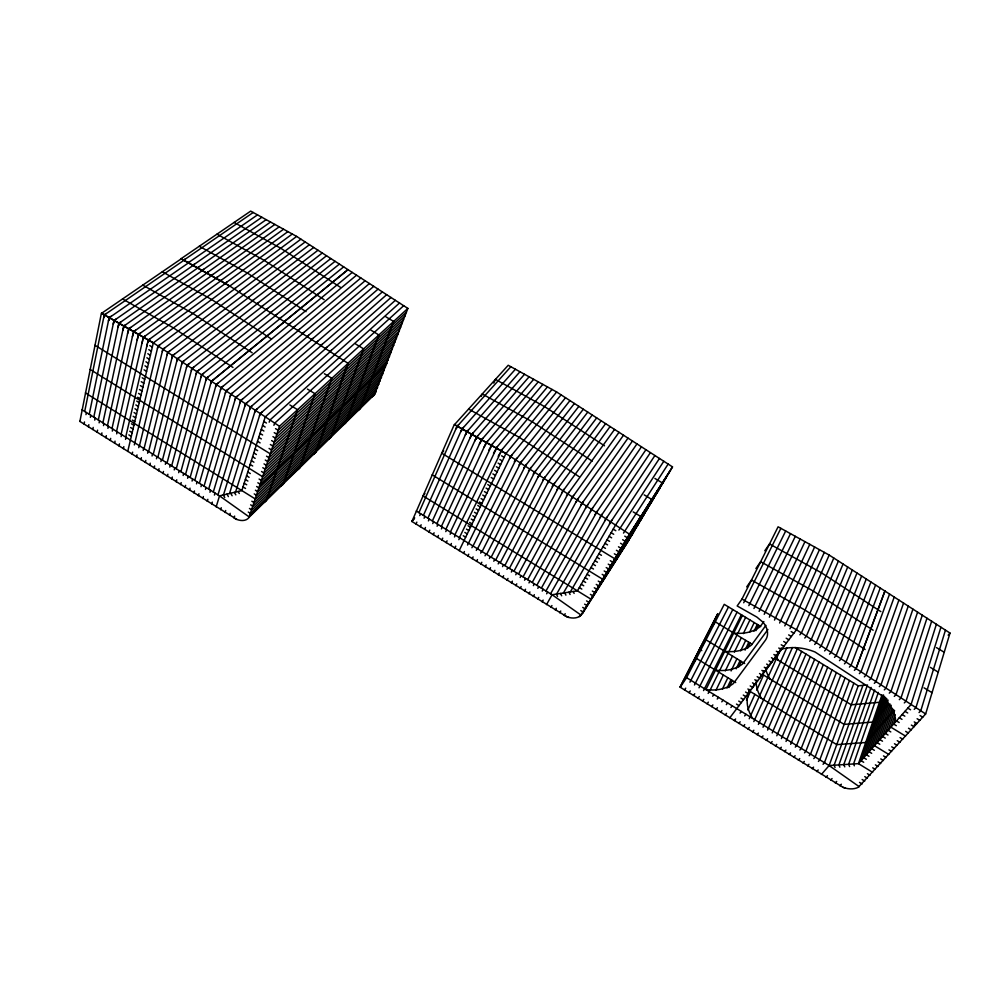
<?xml version="1.0" encoding="UTF-8"?>
<svg xmlns="http://www.w3.org/2000/svg" width="1000" height="1000" viewBox="0 0 1000 1000"><rect width="100%" height="100%" fill="white"/><g stroke="black" fill="none" stroke-linecap="round" stroke-linejoin="round"><path stroke-width="1.5" d="M104.05 317.35L104.425 314.9L183.888 260.325M108.912 320.138L109.288 317.688L188.463 262.887M113.775 322.912L114.162 320.462L193.05 265.462M118.637 325.7L119.038 323.25L197.638 268.038M123.513 328.488L123.912 326.05L202.237 270.613M128.4 331.275L128.8 328.837L206.838 273.188M133.275 334.075L133.7 331.637L211.438 275.763M138.175 336.875L138.6 334.438L216.05 278.35M143.062 339.675L143.5 337.238L220.662 280.938M147.975 342.475L148.412 340.05L225.287 283.525M79.9 421.425L101.412 313.125L153.325 342.863L279.488 426.262L248.875 517.7A16.413 10.888 44.8 0 1 236.838 519.45L79.713 421.312M84.7 411.463L104.275 314.775L106.3 313.525M84.062 424.038L84.488 421.938M85.975 414.625L86.412 412.525M89.237 414.3L109.138 317.55L111.163 316.3M88.413 426.763L88.85 424.675M90.363 417.362L90.787 415.275M93.787 417.15L114.012 320.35L116.025 319.088M92.775 429.5L93.212 427.413M94.738 420.112L95.175 418.025M98.338 419.988L118.888 323.137L120.887 321.875M97.125 432.238L97.575 430.15M99.125 422.85L99.575 420.775M102.888 422.837L123.763 325.938L125.763 324.663M101.487 434.975L101.938 432.887M103.513 425.6L103.963 423.525M107.438 425.7L128.65 328.725L130.638 327.463M105.862 437.713L106.312 435.625M107.912 428.363L108.362 426.275M112 428.55L133.55 331.538L135.525 330.25M110.225 440.45L110.688 438.375M112.312 431.112L112.775 429.038M116.562 431.413L138.438 334.338L140.412 333.05M114.6 443.2L115.062 441.125M116.713 433.862L117.175 431.788M121.125 434.263L143.35 337.15L145.312 335.863M118.975 445.938L119.45 443.875M121.112 436.625L121.587 434.55M125.7 437.125L148.25 339.963L150.213 338.663M123.362 448.688L123.837 446.625M125.512 439.387L126 437.312M127.737 451.438L153.325 342.863L296.65 236.425L407.863 308.412L374.338 394.9A14.45 10.738 46.3 0 1 370.875 397.287M132.125 454.188L132.625 452.125M134.338 444.913L158.038 345.988L159.987 344.675M136.512 456.95L137.012 454.888M138.763 447.688L139.262 445.625M139.475 445.75L162.875 349.175L164.812 347.875M140.912 459.7L141.412 457.65M143.188 450.45L143.688 448.4M144.062 448.625L167.712 352.375L169.65 351.062M145.312 462.463L145.825 460.412M147.613 453.225L148.125 451.175M148.65 451.5L172.55 355.575L174.475 354.25M149.713 465.225L150.225 463.175M152.037 456L152.55 453.95M153.238 454.375L177.4 358.775L179.312 357.45M103.675 317.762L104.262 315.45M154.113 467.987L154.637 465.938M156.463 458.775L156.988 456.725M157.838 457.262L182.237 361.975L184.15 360.65M108.45 320.925L109.05 318.612M158.525 470.75L159.05 468.713M160.9 461.55L161.438 459.513M162.438 460.138L187.087 365.188L188.988 363.85M113.225 324.087L113.837 321.788M162.938 473.525L163.475 471.475M165.35 464.338L165.875 462.287M167.05 463.025L191.938 368.387L193.837 367.05M167.35 476.287L167.887 474.25M169.788 467.125L170.325 465.075M118.012 327.25L118.625 324.95M171.65 465.913L196.8 371.6L198.688 370.25M122.8 330.425L123.425 328.125M171.775 479.062L172.312 477.025M174.237 469.9L174.788 467.863M176.262 468.8L201.65 374.812L275.312 315.8M127.587 333.587L128.212 331.3M176.188 481.838L176.75 479.8M178.688 472.688L179.237 470.662M180.888 471.688L206.513 378.025L208.388 376.662M132.387 336.763L133.012 334.475M180.625 484.613L181.175 482.587M183.137 475.487L183.7 473.45M185.5 474.575L211.388 381.25L213.25 379.875M137.188 339.938L137.825 337.65M185.05 487.4L185.613 485.363M187.6 478.275L188.162 476.25M190.125 477.475L216.25 384.462L218.113 383.088M141.988 343.113L142.625 340.825M189.488 490.175L190.05 488.15M192.062 481.075L192.625 479.05M194.762 480.375L221.125 387.688L222.975 386.3M146.788 346.287L147.325 343.938M193.925 492.962L194.5 490.938M196.525 483.862L197.1 481.85M199.387 483.275L226 390.9L227.838 389.525M198.363 495.75L198.95 493.725M200.987 486.662L201.575 484.65M204.025 486.175L230.875 394.125L232.712 392.738M157.475 348.338L158.15 346.05L234.438 289.075M202.8 498.537L203.4 496.525M205.463 489.462L206.05 487.45M208.663 489.087L235.75 397.362L237.587 395.962M162.312 351.525L162.987 349.25L238.962 292.038M207.25 501.325L207.85 499.312M209.938 492.275L210.538 490.262M213.312 492L240.637 400.588L242.463 399.188M167.138 354.725L167.825 352.45L243.5 295M211.7 504.125L212.312 502.113M214.412 495.075L215.025 493.062M760.662 626.5L724.237 604.338L686.6 677.675L680.2 687.2L717.8 613.663L680 687.087L842.987 787.3A16.712 11.538 22 0 0 858.438 787.188L925.65 713.962L950 633.062L829.163 555.05L778.1 526.8L741.988 599.062L737.163 605.962L756.888 617.087L762.95 622.163A20.562 15.35 25.6 0 1 767.55 632.712L767.475 634.812A20.562 15.35 25.6 0 1 765.275 640.413L733.35 683.575A42.787 31.237 27.5 0 1 705.913 689.587L742.412 615.4M217.963 494.9L245.525 403.812L247.35 402.413M171.962 357.912L172.662 355.637L248.038 297.962M216.163 506.912L219.513 495.875L241.85 490.588L265.262 416.863L334.812 354.688M223.487 494.938L250.413 407.05L252.225 405.637M945.45 630.125L920.788 710.788L919.038 712.537M176.8 361.112L177.5 358.85L252.575 300.938M220.613 509.712L221.238 507.713M914.95 723.875L914.075 726.712L911.363 725.075M229.513 493.512L255.312 410.288L257.113 408.862M940.925 627.2L915.938 707.625L914.2 709.375M181.637 364.312L182.35 362.05L257.125 303.9M225.075 512.513L225.7 510.513M235.562 492.075L260.212 413.525L262 412.1M186.488 367.512L187.2 365.25L261.663 306.875M229.55 515.312L230.175 513.312M936.388 624.275L911.087 704.475L858.462 763.637L829.112 765.55L686.6 677.675M191.325 370.725L192.05 368.462L266.212 309.85M234.013 518.062L234.65 516.075M931.663 621.225L906.025 701.175L904.3 702.925M196.175 373.925L196.912 371.675L270.763 312.825M895.5 718.425L893.662 724.062L896.35 725.688M895.025 714.5L890.888 727.175L905.537 736.112M926.963 618.2L901.012 697.9L899.3 699.663M201.025 377.137L201.762 374.888L203.538 373.462M893.263 709.35L885.35 733.4L888.012 735.025M894.575 710.575L888.112 730.3L890.788 731.925M922.288 615.175L896 694.638L894.287 696.4M892 708.062L882.6 736.5L885.263 738.112M205.888 380.337L206.625 378.1L279.875 318.775M891.237 705.3L879.862 739.575L882.513 741.188M890.025 703.975L877.15 742.625L879.788 744.25M210.738 383.55L211.488 381.312L284.438 321.763M888.075 700.075L871.737 748.7L874.362 750.312M917.6 612.15L891 691.375L889.287 693.138M885.725 697.6L866.388 754.725L869 756.325M886.888 698.85L869.062 751.725L871.675 753.325M215.6 386.775L216.363 384.525L289 324.738M883.525 694.9L861.087 760.675L863.688 762.275M912.925 609.125L885.987 688.112L884.287 689.875M220.463 389.988L221.238 387.75L293.562 327.725M881.988 694.9L858.462 763.637L872.65 772.362M225.338 393.2L226.112 390.975L298.125 330.712M878.337 692.4L853.575 763.95L854.35 765.812M908.238 606.1L880.987 684.85L879.3 686.625M230.2 396.425L230.987 394.2L302.7 333.7M903.562 603.088L875.987 681.587L874.312 683.363M874.675 689.9L848.637 764.275L849.6 766.562M235.075 399.65L235.863 397.425L307.275 336.688M871.1 687.4L843.8 764.587L844.762 766.862M898.9 600.075L871 678.325L869.325 680.113M239.95 402.875L240.75 400.65L311.85 339.675M313.337 454.1A15.375 10.85 45.5 0 0 315.538 452.3L321.287 437.713L380.262 380.675M321.712 436.538L325.125 426.987L384.25 370.238M325.562 425.788L331.213 410M335.188 398.888L331.65 408.775L391.012 352.525M345.613 369.75L347.938 363.275L407.863 308.412M312.188 454.8A15.375 10.85 45.5 0 0 315.725 452.413L348.125 363.4L229.713 286L180.863 258.575M867.5 684.912L838.9 764.912L839.875 767.188M244.838 406.1L245.637 403.888L316.425 342.675M894.225 597.05L866 675.075L864.338 676.862M862.938 685.362L834.1 765.225L835.062 767.487M249.725 409.325L250.525 407.113L321.012 345.662M821.413 774.438L829.112 765.55L858.213 685.825L865.975 685.062M889.562 594.038L861.012 671.825L859.35 673.612M254.613 412.562L255.425 410.35L325.588 348.663M853.85 683.162L824.463 762.675L823.062 764.3M854.375 670.362L856.025 668.575L884.9 591.038M849.475 680.5L819.812 759.812L818.425 761.438M856.025 668.575L884.925 591.05M259.5 415.8L260.325 413.587L330.175 351.662M880.238 588.025L851.05 665.325L849.4 667.125M845.113 677.85L815.163 756.95L813.787 758.575M456.475 428.4L457.3 426.213L510.85 366.712M269.163 422.188L270 419.988L339.25 357.587M461.3 431.125L462.15 428.938L515.413 369.225M840.75 675.2L810.525 754.087L809.15 755.713M875.575 585.013L846.062 662.075L844.438 663.875M273.888 425.312L274.738 423.113L343.675 360.487M466.15 433.837L466.987 431.65L519.975 371.75M870.925 582.013L841.087 658.838L839.463 660.638M836.4 672.55L805.888 751.225L804.513 752.862M470.988 436.562L471.85 434.375L524.538 374.263M832.038 669.9L801.25 748.375L799.887 750.013M475.838 439.288L476.7 437.113L529.113 376.788M866.275 579.012L836.125 655.6L834.5 657.4M827.688 667.25L796.625 745.512L795.263 747.15M480.7 442.025L481.562 439.837L533.688 379.312M861.625 576L831.15 652.35L829.538 654.163M485.562 444.75L486.438 442.575L538.275 381.85M823.337 664.613L790.65 744.3M856.975 573L826.188 649.112L824.575 650.938M490.425 447.488L491.3 445.312L542.85 384.375M819 661.975L786.025 741.462M495.3 450.225L496.188 448.05L547.45 386.912M852.337 570.013L821.225 645.888L819.625 647.7M814.65 659.325L781.413 738.612M500.175 452.962L501.062 450.8L552.038 389.438M810.312 656.688L776.812 735.775M847.688 567.013L816.263 642.65L814.675 644.475M579.212 616.6L582.45 613.475L629.462 534.175L505.962 453.537L454.312 424.487L411.9 521.475L413.888 519.163M805.987 654.05L772.2 732.925M843.05 564.012L811.3 639.412L809.725 641.25M801.65 651.425L767.6 730.088M838.425 561.025L806.35 636.188L804.775 638.025M797.325 648.787L763 727.262M833.787 558.038L801.4 632.962L799.837 634.8M792.387 647.562L758.413 724.425M829.163 555.05L796.462 629.738L729.775 717.837M786.838 647.725L753.812 721.587M418.913 512.638L457.163 426.087L458.562 424.725M416.012 524.012L416.85 522.137M419.762 515.562L420.6 513.688M781.263 647.875L749.225 718.763M824.312 552.362L789.963 628.8M423.4 515.413L462.013 428.812L463.4 427.438M775.975 655.062L774.087 659.3L771.462 657.7M778.4 651.862L776.513 656.087L773.888 654.488M420.312 526.675L421.15 524.8M424.087 518.225L424.925 516.35M770.525 662.85L769.262 665.662L766.663 664.075M772.925 659.663L771.675 662.487L769.062 660.888M481.138 396.45L482.25 393.963L532.137 421.737L592.238 461.138M427.887 518.175L466.85 431.538L468.237 430.163M762.75 673.7L764.025 670.875M819.463 549.675L784.8 625.9M747.85 709.987L754.875 694.338M756.737 690.2L763.538 675.05M765.337 671.038L767.125 667.038M768.138 666L766.875 668.825L764.275 667.237M424.625 529.325L425.462 527.463M428.425 520.9L429.263 519.025M761.038 675.4L759.762 678.225L757.175 676.65M493.762 383.075L495.438 379.375L544.587 406.613L604.487 445.788M432.375 520.95L471.7 434.263L473.075 432.887M746.5 700.075L750.362 691.562M754.025 684.663L752.75 687.487L750.188 685.925M756.988 680.175L755.075 684.412L752.513 682.837M428.925 531.987L429.775 530.125M432.75 523.575L433.6 521.7M814.625 547L779.638 622.987M750.05 689.35L748.125 693.6L745.575 692.038M436.875 523.725L476.562 437L477.925 435.613M433.237 534.65L434.1 532.788M437.088 526.25L437.95 524.388M441.375 526.5L481.425 439.738L482.775 438.35M437.55 537.325L438.413 535.45M441.438 528.925L442.3 527.062M809.788 544.325L774.488 620.087M445.887 529.275L486.287 442.475L487.638 441.075M441.875 539.987L442.738 538.125M445.775 531.613L446.65 529.75M804.963 541.65L769.35 617.188M450.387 532.05L492.5 443.812M446.188 542.663L447.062 540.8M450.125 534.288L451 532.425M454.9 534.837L497.375 446.55M450.513 545.325L451.4 543.475M454.475 536.975L455.363 535.112M729.013 687.513L732.337 680.487M738.775 666.9L741.35 661.462M747.575 648.3L750.062 643.037M755.913 630.675L758.512 625.188M800.138 538.987L764.212 614.3M727.025 688.1L731.025 679.675M736.188 668.812L740.05 660.662M745.05 650.15L748.787 642.262M754 631.287L757.25 624.425M459.425 537.625L502.25 449.3M454.85 548L455.737 546.15M458.837 539.663L459.725 537.8M795.312 536.325L759.075 611.4M722.487 688.925L727.85 677.725M731.087 670.95L736.912 658.75M740.688 650.875L745.7 640.375M749.638 632.163L754.212 622.575M459.175 550.675L505.962 453.537L556.638 391.987L672.5 466.887L624.275 546.962A14.712 11.262 32.8 0 1 623.038 547.837M790.5 533.65L753.95 608.513M715.925 690.325L723.35 674.963M725.312 670.913L732.5 656.038M734.388 652.113L741.35 637.712M743.325 633.625L749.925 619.963M463.512 553.35L464.412 551.512M467.55 545.037L468.45 543.188M468.5 543.225L510.575 456.562L561.075 394.85M710.025 690.312L736.988 635.062M737.663 633.7L745.638 617.362M467.85 556.038L468.75 554.188M471.912 547.725L472.825 545.887M473.025 546.013L516.625 458.237M785.688 531L748.825 605.625M472.188 558.713L473.1 556.875M476.287 550.425L477.2 548.575M477.562 548.8L521.35 461.312M741.35 614.75L703.562 690.6M780.875 528.337L743.713 602.75M476.538 561.4L477.45 559.562M480.662 553.125L481.575 551.275M482.1 551.6L526.087 464.412M737.062 612.15L699.013 687.788M480.887 564.087L481.812 562.25M485.037 555.812L485.95 553.975M486.637 554.4L530.812 467.5M732.788 609.538L694.475 684.987M485.238 566.775L486.163 564.938M489.412 558.513L490.337 556.688M491.175 557.2L535.55 470.588M455.988 428.762L457.038 426.7M489.588 569.462L490.525 567.638M493.787 561.225L494.725 559.388M728.512 606.938L689.925 682.188M495.725 560L539.012 475.138L587.775 412.113M460.662 431.825L461.725 429.762M493.95 572.163L494.888 570.325M498.175 563.925L499.113 562.1M500.262 562.8L545.037 476.775M465.35 434.875L466.413 432.825M498.312 574.85L499.263 573.025M502.562 566.638L503.512 564.8M504.825 565.612L548.525 481.337L596.688 417.875M470.037 437.938L471.1 435.887M502.675 577.55L503.625 575.725M506.962 569.338L507.912 567.513M509.375 568.425L554.538 482.975M474.725 441.012L475.8 438.963M507.05 580.25L508 578.425M511.35 572.05L512.312 570.225M513.938 571.225L559.288 486.075M479.412 444.075L480.5 442.025M511.425 582.95L512.388 581.125M515.75 574.763L516.712 572.95M518.5 574.05L564.05 489.188M484.113 447.137L485.2 445.1M515.8 585.65L516.763 583.837M520.15 577.475L521.125 575.662M523.062 576.862L568.8 492.287M488.812 450.213L489.913 448.175M520.175 588.362L521.15 586.538M524.562 580.2L525.538 578.387M527.638 579.675L573.562 495.4M493.512 453.288L494.613 451.25M524.55 591.062L525.538 589.25M528.975 582.913L529.95 581.1M532.212 582.5L577.112 500L623.513 435.213M498.212 456.35L499.225 454.25M528.938 593.775L529.925 591.962M533.387 585.638L534.375 583.825M536.788 585.325L583.1 501.625M533.325 596.487L534.325 594.675M537.8 588.362L538.8 586.562M541.375 588.15L586.663 506.238L632.463 441M509.562 458.663L511.9 455.15M537.725 599.2L538.725 597.4M542.225 591.087L543.225 589.288M545.962 590.975L592.65 507.85M542.125 601.912L543.125 600.112M546.65 593.812L547.65 592.013M514.288 461.75L565.525 397.725M550.55 593.8L597.425 510.962M546.512 604.625L552.087 594.75L577.425 590.85L615.55 525.087L659.463 458.45M519.012 464.837L569.963 400.6M556.6 594.05L602.2 514.087M550.925 607.35L551.938 605.55M523.75 467.925L574.412 403.475M563.425 593L606.987 517.212M555.325 610.075L556.35 608.275M528.475 471.025L578.862 406.35M570.3 591.95L611.775 520.337M559.738 612.8L560.763 611.013M533.212 474.113L583.312 409.225M564.163 615.475L565.188 613.688M537.962 477.212L540.3 473.688M542.7 480.312L592.225 414.988M547.45 483.413L549.788 479.875M552.2 486.512L601.15 420.763M556.95 489.613L605.612 423.65M561.712 492.725L610.112 426.55M566.462 495.825L614.562 429.425M571.225 498.938L619.025 432.312M576 502.05L578.325 498.512M580.763 505.163L627.987 438.113M585.538 508.275L587.875 504.738M590.312 511.4L636.95 443.9M595.087 514.513L641.438 446.812M652.138 501.112L606.725 572.513L604.2 570.975M648.175 507.775L602.725 579.275L432.175 474.825M644.25 514.375L600.737 582.625L598.237 581.087M642.3 517.663L596.788 589.288L594.3 587.75M638.425 524.175L592.875 595.887L590.4 594.362M634.575 530.638L590.938 599.163L422.925 495.863L424.938 493.562M414.7 517.888L411.712 521.362L567.013 616.838A15.688 11.425 33.4 0 0 580.487 615.737L632.675 533.837M582.45 613.475L628.875 540.212M629.462 534.175L672.5 466.887M670.425 470.375L625.237 541.3L622.65 539.725M666.3 477.325L623.138 544.837L620.562 543.263M664.25 480.763L618.975 551.85L616.413 550.288M658.15 491.012L612.812 562.263L610.262 560.7M654.137 497.762L610.775 565.688L608.237 564.138M599.862 517.638L645.925 449.712M604.65 520.763L650.425 452.612M668.138 464.075L623.513 533.088M609.438 523.888L654.912 455.525M663.8 461.262L618.888 530.062M764.8 550.763L769.525 543.962L821.4 572.775L880.888 611.638M315.538 452.3L374.787 394.25M755.9 568.538L760.662 561.7L813.363 591.112L873.138 630.237M746.688 586.925L751.488 580.062L805.062 610.087L865.138 649.513M684.513 689.875L685.713 688.162M689.025 692.65L690.238 690.95M693.538 695.45L694.75 693.737M698.05 698.238L699.275 696.538M702.575 701.025L703.8 699.338M708.112 693.4L709.338 691.7M763.863 621.562L760.2 626.6A40.725 30.85 26.6 0 1 733.725 633.062M707.1 703.825L708.337 702.138M712.663 696.213L713.9 694.513M765.913 625.35L751.538 644.975A41.388 30.987 26.9 0 1 724.75 651.3M767.938 629.5L742.6 663.95A42.075 31.113 27.2 0 1 715.487 670.138M711.625 706.625L712.875 704.938M717.225 699.025L718.462 697.337M716.162 709.425L717.412 707.738M721.787 701.838L723.037 700.15M720.7 712.225L721.95 710.537M726.35 704.65L727.613 702.962M725.238 715.025L726.5 713.35M730.913 707.475L732.188 705.788M734.325 720.638L735.6 718.962M740.062 713.112L741.35 711.438M738.875 723.45L740.163 721.787M744.65 715.938L745.925 714.262M743.438 726.263L744.725 724.6M747.987 729.087L749.287 727.412M752.55 731.9L753.85 730.238M757.113 734.725L758.425 733.062M761.688 737.537L763 735.888M766.263 740.362L767.575 738.713M770.837 743.188L772.163 741.538M592.575 597.125L640.775 516.487L633.162 511.887M775.413 746.025L776.75 744.375M780 748.85L781.338 747.212M784.587 751.688L785.925 750.05M789.175 754.525L790.525 752.887M793.763 757.362L795.125 755.725M798.363 760.2L799.737 758.562M802.962 763.037L804.338 761.413M807.575 765.888L808.95 764.262M812.175 768.737L813.562 767.113M816.787 771.587L818.188 769.963M948.15 635.188L950 633.062M826.025 777.288L827.438 775.675M830.65 780.138L832.062 778.538M894.125 710.2L865.7 742.5L836.75 744.625L749.038 690.75M835.275 783L836.7 781.4M443.713 450.913L441.7 453.188L614.85 558.812M839.925 785.825L841.35 784.212M613.837 563.35L662.275 482.875L654.9 478.438M316.962 449.787L375.775 392.438M250.275 515.138L317.15 449.9M316.175 451.75L249.325 517.025L219.513 495.875L82.025 409.787M603.075 580.262L651.7 499.4L644.212 494.888M318.75 444.787L377.638 387.562M318.938 444.9L251.95 510.025L249.462 508.462M317.5 448.3L376.325 390.988M317.675 448.413L250.775 513.612L248.287 512.062M320.012 441.262L378.95 384.125M320.2 441.375L253.137 506.413L250.65 504.85M321.475 437.837L254.338 502.775L251.838 501.213M323.837 430.588L382.925 373.738M324.025 430.7L256.737 495.462L254.225 493.9M322.562 434.162L381.587 377.212M322.75 434.275L255.538 499.125L85.412 392.9M325.312 427.1L257.95 491.775L255.425 490.213M260.1 485.238L327.6 420.725M326.425 423.375L385.6 366.725M326.6 423.488L259.163 488.075L256.637 486.5M329.212 416.225L261.613 480.625L259.075 479.038M327.713 419.75L386.938 363.2M327.9 419.862L260.387 484.363L257.85 482.775M327.413 420.613L386.625 364.038M330.325 412.45L389.65 356.1M330.525 412.562L262.85 476.863L90.125 369.412M329.025 416.112L388.3 359.663M331.838 408.888L264.088 473.088L261.537 471.5M332.975 405.075L392.388 348.938M333.162 405.2L265.338 469.288L262.787 467.7M335.825 397.75L267.85 461.637L265.287 460.05M334.3 401.362L393.762 345.337M334.487 401.488L266.6 465.475L264.025 463.888M336.975 393.888L396.538 338.088M337.163 394.012L269.125 457.788L266.537 456.188M395.15 341.712L335.637 397.638L345.15 371.037L405 315.925M338.325 390.125L397.925 334.425M338.512 390.25L270.387 453.913L94.975 345.238M339.675 386.362L399.4 330.825M341.037 382.55L400.737 327.075M341.225 382.663L272.962 446.112L270.363 444.513M342.4 378.725L402.15 323.375M342.6 378.85L274.25 442.188L271.637 440.575M345.35 371.163L276.85 434.263L274.237 432.65M343.775 374.9L403.562 319.662M343.963 375.012L275.55 438.237L272.938 436.613M346.538 367.163L406.425 312.175M346.737 367.287L278.163 430.275L275.538 428.65M279.488 426.262L348.125 363.4M343.488 360.375L403.688 305.7M339.05 357.475L399.513 303M334.625 354.575L395.35 300.312M329.988 351.55L390.988 297.488M325.4 348.55L386.675 294.7M320.812 345.55L382.362 291.9M316.238 342.55L378.05 289.113M311.65 339.562L373.75 286.325M369.438 283.538L307.075 336.575L308.575 335.3M302.5 333.575L365.138 280.75M297.938 330.588L360.838 277.975M293.363 327.612L356.55 275.188M288.8 324.625L352.25 272.413M211.488 381.312L284.462 321.775M279.688 318.663L343.675 266.863M275.125 315.688L339.387 264.088M270.575 312.7L335.1 261.312M266.025 309.738L330.812 258.538M329.888 351.488L331.45 350.25M326.538 255.763L261.475 306.762L263.038 305.538M325.3 348.488L326.875 347.25M322.262 253L256.925 303.788L258.5 302.575M320.712 345.487L322.287 344.263M317.987 250.225L252.387 300.812L253.962 299.6M316.125 342.488L317.712 341.275M313.712 247.463L247.85 297.85L249.425 296.637M311.55 339.5L313.15 338.288M309.45 244.7L243.312 294.887L244.9 293.688M305.175 241.938L238.775 291.925L240.375 290.725M302.4 333.512L304.012 332.312M300.912 239.175L234.25 288.962L235.85 287.762M297.825 330.525L299.438 329.338M293.263 327.55L294.887 326.35M225.1 283.412L292.288 234.013M288.7 324.562L290.325 323.375M220.475 280.825L287.925 231.612M215.863 278.238L283.575 229.213M284.137 321.575L285.775 320.4M211.25 275.65L279.212 226.825M279.575 318.6L281.212 317.425M206.65 273.075L274.875 224.425M275.025 315.625L276.663 314.45M270.462 312.638L272.125 311.475M202.05 270.487L270.525 222.037M197.45 267.913L266.188 219.65M265.912 309.662L267.575 308.5M192.862 265.35L261.85 217.262M188.275 262.775L257.512 214.875M183.688 260.212L253.188 212.488M181.225 258.837L101.6 313.288L153.325 342.863M224.95 283.325L226.663 282.2M220.325 280.725L222.05 279.613M215.712 278.137L217.45 277.025M211.112 275.55L212.838 274.45M206.5 272.962L208.25 271.863M201.912 270.387L203.65 269.288M197.312 267.812L199.062 266.712M192.725 265.225L194.475 264.137M188.137 262.663L189.9 261.575M183.562 260.087L185.325 259M568.9 617.45L565.175 616.038M842.987 787.3L845.037 787.987M235.037 518.638L236.838 519.45M296.65 236.425L250.688 211.112L181.038 258.725L229.913 286.112M556.638 391.987L508.212 365.262L454.5 424.637L505.962 453.537M234.1 222.45L280.725 248.225L340.462 287.35M216.988 234.15L264.275 260.4L324.15 299.713M199.312 246.238L247.288 272.987L306.012 311.637M468.612 409.038L519.275 437.375L578.875 476.538M162.338 271.75L211.75 299.575L271.438 339.05M741.988 599.062L796.462 629.738L925.65 713.962M142.8 285.125L192.95 313.5L252.162 352.762M122.562 298.962L173.487 327.925L232.975 367.475M385.875 316.812L393.612 321.463L360.312 408.587A14.675 10.775 46.1 0 1 356.825 410.975M936.475 647.613L944.225 652.262M660.25 487.675L616.9 555.35L614.35 553.8M371.025 330.213L378.888 334.95L345.85 422.7A14.9 10.812 45.9 0 1 342.35 425.1M930.375 667.375L938.238 672.125M355.7 344.05L363.663 348.875L330.925 437.275A15.137 10.838 45.7 0 1 328.75 439.062M924.05 687.825L932.05 692.675M501.587 455.8L504.125 457.337M791.175 631.562L793.85 633.188M499.837 459.462L502.362 461M788.662 634.888L791.338 636.512M613.2 529.15L615.788 530.712M624.75 536.163L627.35 537.737M907.837 708.125L910.562 709.788M920 715.512L922.738 717.175M498.088 463.1L500.613 464.637M786.175 638.2L788.838 639.812M611.125 532.712L613.7 534.288M904.975 711.338L907.7 712.987M917.113 718.713L919.825 720.375M795.163 647.475L858.213 685.825M496.35 466.725L498.875 468.25M783.688 641.488L786.35 643.1M609.062 536.275L611.638 537.837M902.138 714.538L904.837 716.188M914.237 721.9L916.95 723.55M494.625 470.325L497.137 471.863M781.225 644.762L783.875 646.363M607.013 539.812L609.587 541.362M618.488 546.788L621.05 548.35M899.3 717.725L902 719.362M492.9 473.913L495.412 475.438M778.763 648.012L781.4 649.625M604.975 543.325L607.537 544.888M896.488 720.888L899.175 722.537M908.512 728.225L911.213 729.862M324.375 373.738L331.85 378.3L299.825 467.938A15.637 10.875 45.3 0 1 294.8 470.688M491.188 477.488L493.688 479.012M776.325 651.263L778.95 652.862M339.95 386.538L271.663 450.05L269.075 448.438M602.938 546.838L605.487 548.4M905.662 731.375L908.363 733.012M752.25 644.362L715.275 621.812L708.975 631.263M775.013 658.263L851.287 704.8L879.463 702.275L884.575 696.35L863.737 757.7L866.338 759.3M487.788 484.575L490.275 486.1M598.913 553.775L601.462 555.325M900.05 737.588L902.725 739.212M486.1 488.1L488.587 489.613M596.912 557.225L599.45 558.775M897.25 740.675L899.925 742.3M484.425 491.6L486.9 493.125M594.925 560.662L597.45 562.212M606.213 567.562L608.75 569.113M894.475 743.75L897.138 745.375M482.75 495.087L485.213 496.6M307.413 389.075L315.012 393.725L283.4 483.975A15.9 10.9 45.1 0 1 279.85 486.35M592.95 564.087L595.462 565.625M891.712 746.812L894.362 748.438M481.087 498.562L483.55 500.075M761.9 670.387L764.488 671.975M590.975 567.487L593.488 569.025M602.2 574.362L604.725 575.9M888.95 749.85L891.6 751.475M744.675 663.5L706.025 639.837L699.5 649.2L701.787 650.6M762.237 674.25L844.137 724.388L872.688 722.05L888.337 704.1L874.438 745.675L888.85 754.5M479.425 502.025L481.887 503.525M759.538 673.525L762.113 675.113M477.775 505.462L480.225 506.962M587.062 574.237L589.562 575.775M883.487 755.9L886.112 757.513M476.138 508.888L478.575 510.387M754.837 679.75L757.412 681.325M585.112 577.6L587.6 579.125M596.263 584.425L598.763 585.962M880.775 758.9L883.4 760.512M474.5 512.3L476.938 513.8M583.175 580.938L585.662 582.463M878.075 761.888L880.688 763.5M472.875 515.688L475.312 517.188M289.85 404.963L297.562 409.7L266.425 500.55A16.163 10.9 45 0 1 262.863 502.925M581.25 584.25L583.737 585.775M592.337 591.062L594.825 592.587M875.387 764.862L878 766.462M471.25 519.075L473.688 520.562M747.875 688.988L750.425 690.55M735.713 682.562L696.462 658.45L690.1 667.95M579.338 587.562L581.812 589.087M872.712 767.812L875.312 769.412M469.637 522.438L472.062 523.925M468.038 525.775L470.45 527.263M743.288 695.062L745.837 696.625M586.538 600.9L589 602.425M867.4 773.688L869.987 775.288M466.438 529.113L468.85 530.6M741.012 698.088L743.55 699.638M584.612 604.15L587.075 605.662M864.762 776.6L867.35 778.2M464.85 532.425L467.25 533.913M738.75 701.087L741.275 702.65M582.712 607.388L585.163 608.9M862.138 779.513L864.712 781.1M463.263 535.725L465.662 537.212M736.488 704.087L739.013 705.638M580.812 610.6L583.263 612.112M859.525 782.4L862.1 783.975M149.75 345.538L152.325 347.125M416.262 511.012L552.087 594.75L581.1 615.15M859.212 786.675L829.112 765.55M148.787 349.625L151.35 351.213M263.825 421.425L266.438 423.038M147.838 353.713L150.4 355.288M262.55 425.425L265.163 427.038M146.888 357.762L149.438 359.35M261.275 429.412L263.888 431.025M145.938 361.8L148.488 363.375M260.012 433.387L262.613 434.988M145 365.825L147.537 367.4M258.762 437.337L261.363 438.938M144.062 369.825L146.6 371.388M257.512 441.275L260.1 442.887M142.213 377.762L144.738 379.325M255.037 449.062L257.613 450.65M141.287 381.7L143.8 383.263M253.812 452.925L256.375 454.525M140.375 385.613L142.887 387.175M252.587 456.775L255.15 458.375M139.462 389.513L141.962 391.075M251.375 460.613L253.925 462.2M138.55 393.4L141.05 394.95M250.162 464.425L252.7 466M137.65 397.262L140.137 398.812M136.75 401.112L139.238 402.65M247.75 471.987L250.287 473.562M135.85 404.938L138.338 406.475M246.562 475.75L249.088 477.325M134.963 408.75L137.438 410.288M245.375 479.487L247.887 481.05M134.075 412.537L136.55 414.075M244.188 483.2L246.7 484.775M133.2 416.312L135.662 417.837M243.012 486.9L245.525 488.462M132.312 420.062L134.775 421.587M131.45 423.8L133.887 425.325M130.575 427.512L133.012 429.038M129.713 431.213L132.15 432.738M128.85 434.9L131.275 436.425M223.3 494.975L224.737 497.488M230.688 493.225L232.125 495.75M226.962 494.113L228.4 496.625M238.125 491.463L239.288 493.525M234.375 492.35L235.812 494.875M556.388 594.087L557.525 596.425M560.538 593.45L561.675 595.788M568.95 592.163L570.087 594.5M564.763 592.8L565.9 595.15M573.212 591.5L574.125 593.413M752.625 718.388A43.712 31.275 23.9 0 1 748.612 692.95M895.413 722.1A47.325 33.925 21.5 0 0 893.6 711.7L884.9 697.588L815.088 652.025A44.525 32.425 23.3 0 0 781.812 649.087M761.475 698.388A42.975 31.15 23.5 0 1 756.213 683.375M778.312 660.275A41.588 30.875 22.7 0 1 776.075 656.137M770.025 679.025A42.263 31.012 23.1 0 1 765.537 668.425M347.962 269.637L284.275 321.662L347.987 269.65"/></g></svg>
